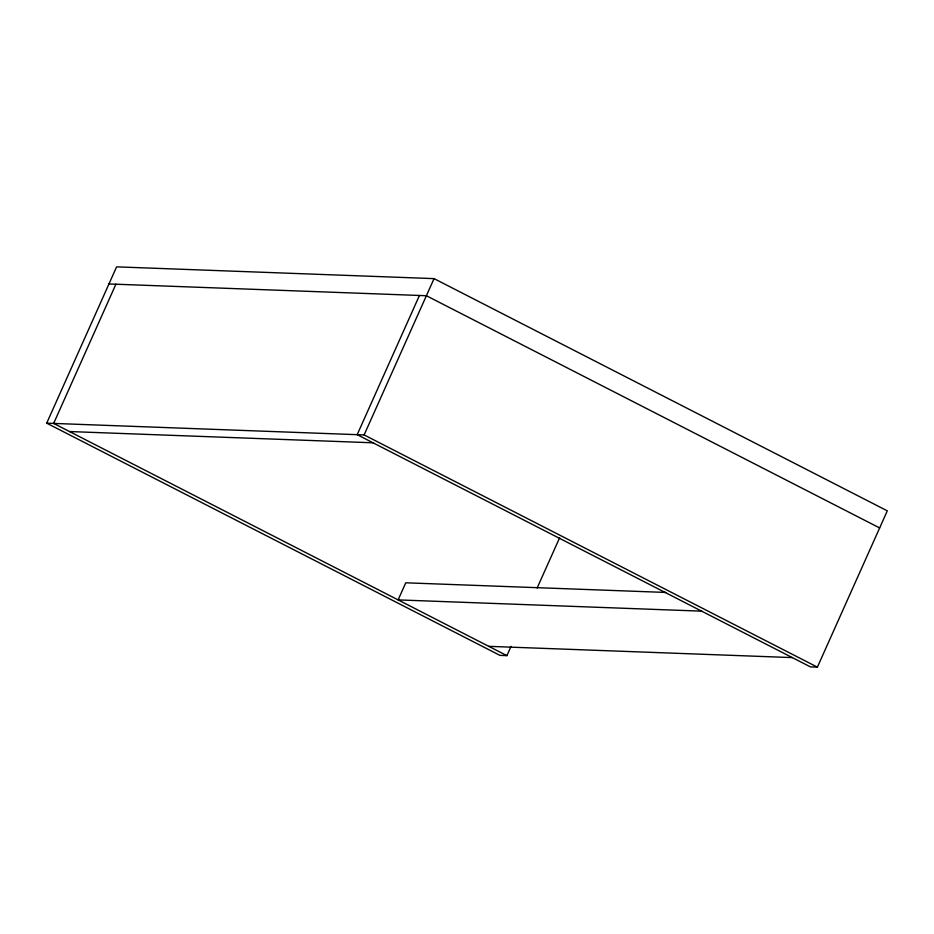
<?xml version="1.0" encoding="UTF-8"?>
<svg xmlns="http://www.w3.org/2000/svg" width="934" height="934" viewBox="0 0 934 934"><rect width="100%" height="100%" fill="white"/><g stroke="black" fill="none" stroke-linecap="round" stroke-linejoin="round"><path stroke-width="1.4" d="M511.061 646.351L506.905 655.633L499.959 655.376L46.7 423.16L116.61 266.855L434.041 278.624L887.3 510.84L817.39 667.145L810.443 666.888L357.185 434.672L419.448 295.471M115.909 284.216L53.647 423.417L506.905 655.633M46.7 423.16L364.12 434.929L434.041 278.624M537.143 588.011L559.688 537.634M108.963 283.959L426.394 295.728L879.653 527.943M69.513 431.543L373.04 442.798M665.732 592.436L405.765 582.804L398.118 599.897L701.656 611.151M488.774 646.34L792.312 657.594M364.12 434.929L817.39 667.145"/></g></svg>
